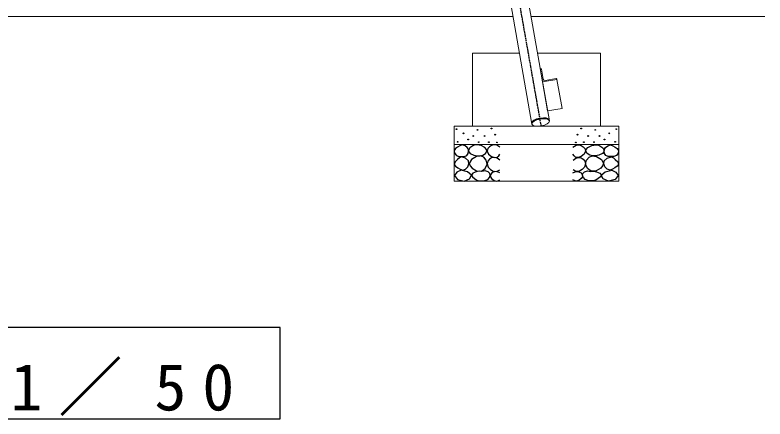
# Model space of a CAD drawing. Units: millimetres, scale not verified. Extents: x -35408 to 50, y -49934 to 13350.
# Drawn here: x -15550 to -13500, y 1800 to 2904 of the extents above; entities that cross this region are included whole.
import ezdxf

# ---------------------------------------------------------------- set-up
doc = ezdxf.new("R2010")
doc.units = ezdxf.units.MM
doc.linetypes.add('USER2', pattern=[6, 3, -1, 1, -1])
doc.layers.add('線', color=2, linetype='Continuous', lineweight=25)
doc.layers.add('補助', color=2, linetype='Continuous', lineweight=25)
doc.styles.add('ＭＳ ゴシック', font='')
doc.styles.get('ＭＳ ゴシック').set_extended_font_data('MS Gothic')

msp = doc.modelspace()

# ---------------------------------------------------------------- linework, layer by layer
at = {"layer": '線', "color": 20, "linetype": 'USER2'}
msp.add_line((-14111.585, 2600.897), (-14507.833, 4848.132), dxfattribs=at)
at = {"layer": '線', "color": 7, "lineweight": 13}
for p, q in [((-14137.186, 2606.15), (-14510.985, 4726.065)), ((-14089.325, 2614.589), (-14463.123, 4734.504)), ((-14189, 2900), (-17461, 2900)), ((-13500, 2900), (-14139.65, 2900)), ((-14171.367, 2800), (-14300, 2800)), ((-14300, 2800), (-14300, 2600)), ((-13950, 2800), (-14122.018, 2800)), ((-13950, 2600), (-13950, 2800)), ((-14113.549, 2757.733), (-14114.534, 2757.559)), ((-14114.534, 2757.559), (-14108.158, 2721.401)), ((-14106.444, 2728.956), (-14111.232, 2756.111)), ((-14108.158, 2721.401), (-14068.67, 2727.779)), ((-14071.083, 2730.175), (-14101.295, 2725.295)), ((-14068.67, 2727.779), (-14068.79, 2728.52)), ((-14068.67, 2727.779), (-14054.712, 2648.615)), ((-14108.158, 2721.401), (-14094.2, 2642.237)), ((-14094.2, 2642.237), (-14054.712, 2648.615)), ((-14350, 2600), (-14350, 2450)), ((-14350, 2600), (-13900, 2600)), ((-13900, 2450), (-13900, 2600)), ((-14350, 2550), (-13900, 2550)), ((-14350, 2450), (-13900, 2450))]:
    msp.add_line(p, q, dxfattribs=at)
for centre, radius, start, end in [((-14113.202, 2755.763), 2, 10, 100), ((-14102.013, 2729.738), 4.5, 190, 279.1759), ((-14070.764, 2728.201), 2, 9.1759, 99.1759)]:
    msp.add_arc(centre, radius, start, end, dxfattribs=at)
at = {"layer": '線'}
msp.add_ellipse((-14113.597, 2612.309), major_axis=(23.931, 4.22), ratio=0.390349, start_param=0, end_param=3.14159265, dxfattribs=at)
at = {"layer": '線', "color": 7, "lineweight": 13}
msp.add_ellipse((-14113.255, 2610.369), major_axis=(23.931, 4.22), ratio=0.39582, dxfattribs=at)
at = {"layer": '補助'}
for points in [[(-14327.551, 2549.402), (-14334.014, 2546.862), (-14340.225, 2543.382), (-14346.083, 2539.344), (-14349.731, 2533.877), (-14348.719, 2526.294), (-14343.711, 2519.935), (-14336.845, 2517.345), (-14329.136, 2517.084), (-14321.523, 2517.688), (-14315.194, 2520.252), (-14311.442, 2525.538), (-14310.125, 2531.976), (-14310.973, 2537.181), (-14313.927, 2542.115), (-14320.087, 2546.942)], [(-14288.127, 2549.493), (-14293.032, 2548.876), (-14298.669, 2546.79), (-14306.64, 2541.002), (-14310.292, 2534.086), (-14309.417, 2530.124), (-14305.696, 2525.707), (-14296.205, 2520.934), (-14286.235, 2519.49), (-14278.885, 2519.318), (-14271.369, 2520.842), (-14263.77, 2525.456), (-14260.016, 2531.653), (-14260.986, 2536.306), (-14265.693, 2541.654), (-14276.361, 2547.861)], [(-13961.873, 2549.493), (-13956.968, 2548.876), (-13951.331, 2546.79), (-13943.36, 2541.002), (-13939.708, 2534.086), (-13940.583, 2530.124), (-13944.304, 2525.707), (-13953.795, 2520.934), (-13963.765, 2519.49), (-13971.115, 2519.318), (-13978.631, 2520.842), (-13986.23, 2525.456), (-13989.984, 2531.653), (-13989.014, 2536.306), (-13984.307, 2541.654), (-13973.639, 2547.861)], [(-13922.449, 2549.402), (-13915.986, 2546.862), (-13909.775, 2543.382), (-13903.917, 2539.344), (-13900.269, 2533.877), (-13901.281, 2526.294), (-13906.289, 2519.935), (-13913.155, 2517.345), (-13920.864, 2517.084), (-13928.477, 2517.688), (-13934.806, 2520.252), (-13938.558, 2525.538), (-13939.875, 2531.976), (-13939.027, 2537.181), (-13936.073, 2542.115), (-13929.913, 2546.942)], [(-14330.086, 2516.45), (-14335.415, 2513.657), (-14340.859, 2509.479), (-14347.308, 2502.659), (-14349.731, 2495.855), (-14346.103, 2491.027), (-14339.592, 2486.666), (-14332.954, 2482.379), (-14326.284, 2480.329), (-14318.64, 2482.776), (-14312.343, 2489.201), (-14309.236, 2497.478), (-14310.759, 2505.994), (-14318.917, 2513.245)], [(-14300.831, 2485.163), (-14288.242, 2478.307), (-14274.883, 2477.324), (-14264.599, 2484.778), (-14259.747, 2496.515), (-14262.027, 2507.293), (-14268.936, 2515.436), (-14277.761, 2518.869), (-14288.938, 2517.598), (-14302.692, 2509.543), (-14308.669, 2498.678), (-14306.034, 2491.484)], [(-13949.169, 2485.163), (-13961.758, 2478.307), (-13975.117, 2477.324), (-13985.401, 2484.778), (-13990.253, 2496.515), (-13987.973, 2507.293), (-13981.064, 2515.436), (-13972.239, 2518.869), (-13961.062, 2517.598), (-13947.308, 2509.543), (-13941.331, 2498.678), (-13943.966, 2491.484)], [(-13919.914, 2516.45), (-13914.585, 2513.657), (-13909.141, 2509.479), (-13902.692, 2502.659), (-13900.269, 2495.855), (-13903.897, 2491.027), (-13910.408, 2486.666), (-13917.046, 2482.379), (-13923.716, 2480.329), (-13931.36, 2482.776), (-13937.657, 2489.201), (-13940.764, 2497.478), (-13939.241, 2505.994), (-13931.083, 2513.245)], [(-14330.905, 2480.517), (-14342.225, 2474.498), (-14349.036, 2465.683), (-14340.549, 2454.413), (-14322.114, 2450.299), (-14307.761, 2456.41), (-14302.335, 2466.782), (-14313.117, 2475.89)], [(-14273.802, 2476.373), (-14281.337, 2476.999), (-14289.479, 2475.562), (-14298.406, 2471.504), (-14302.723, 2466.102), (-14300.037, 2461.419), (-14294.074, 2456.912), (-14287.595, 2453.068), (-14280.289, 2450.695), (-14268.44, 2450.928), (-14258.124, 2455.02), (-14253.421, 2459.827), (-14251.367, 2465.561), (-14252.427, 2470.709), (-14256.503, 2475.292), (-14264.901, 2477.832)], [(-13976.198, 2476.373), (-13968.663, 2476.999), (-13960.521, 2475.562), (-13951.594, 2471.504), (-13947.277, 2466.102), (-13949.963, 2461.419), (-13955.926, 2456.912), (-13962.405, 2453.068), (-13969.711, 2450.695), (-13981.56, 2450.928), (-13991.876, 2455.02), (-13996.579, 2459.827), (-13998.633, 2465.561), (-13997.573, 2470.709), (-13993.497, 2475.292), (-13985.099, 2477.832)], [(-13919.095, 2480.517), (-13907.775, 2474.498), (-13900.964, 2465.683), (-13909.451, 2454.413), (-13927.886, 2450.299), (-13942.239, 2456.41), (-13947.665, 2466.782), (-13936.883, 2475.89)], [(-16825, 2050), (-16825, 1800), (-14825, 1800), (-14825, 2050)]]:
    msp.add_lwpolyline(points, close=True, dxfattribs=at)
for points in [[(-14225, 2543.299), (-14233.427, 2548.154), (-14242.11, 2549.636), (-14247.729, 2547.948), (-14252.883, 2544.249), (-14257.355, 2538.941), (-14259.22, 2532.209), (-14255.552, 2523.439), (-14247.496, 2517), (-14239.197, 2514.621), (-14231.971, 2515.733), (-14227.921, 2519.109), (-14225, 2523.654)], [(-14025, 2543.299), (-14016.573, 2548.154), (-14007.89, 2549.636), (-14002.271, 2547.948), (-13997.117, 2544.249), (-13992.645, 2538.941), (-13990.78, 2532.209), (-13994.448, 2523.439), (-14002.504, 2517), (-14010.803, 2514.621), (-14018.029, 2515.733), (-14022.079, 2519.109), (-14025, 2523.654)], [(-14225.317, 2507.178), (-14232.457, 2512.64), (-14240.526, 2515.099), (-14247.231, 2513.875), (-14253.199, 2510.03), (-14257.592, 2504.249), (-14259.22, 2497.039), (-14256.556, 2488.431), (-14250.348, 2481.513), (-14242.709, 2477.642), (-14235.139, 2476.761), (-14229.985, 2478.2), (-14225.317, 2480.88)], [(-14024.683, 2507.178), (-14017.543, 2512.64), (-14009.474, 2515.099), (-14002.769, 2513.875), (-13996.801, 2510.03), (-13992.408, 2504.249), (-13990.78, 2497.039), (-13993.444, 2488.431), (-13999.652, 2481.513), (-14007.291, 2477.642), (-14014.861, 2476.761), (-14020.015, 2478.2), (-14024.683, 2480.88)], [(-14225, 2472.642), (-14231.018, 2475.96), (-14238.308, 2476.761), (-14247.024, 2472.427), (-14251.298, 2465.671), (-14250.686, 2462.001), (-14247.813, 2457.75), (-14240.651, 2452.278), (-14233.238, 2450.462), (-14228.942, 2451.514), (-14225, 2453.631)], [(-14025, 2472.642), (-14018.982, 2475.96), (-14011.692, 2476.761), (-14002.976, 2472.427), (-13998.702, 2465.671), (-13999.314, 2462.001), (-14002.187, 2457.75), (-14009.349, 2452.278), (-14016.762, 2450.462), (-14021.058, 2451.514), (-14025, 2453.631)]]:
    msp.add_lwpolyline(points, dxfattribs=at)
for centre in [(-14343.394, 2592.177), (-14286.044, 2589.959), (-14247.583, 2594.091), (-14002.417, 2594.091), (-13963.956, 2589.959), (-13906.606, 2592.177), (-14324.383, 2580.77), (-14311.392, 2563.977), (-14297.451, 2573.483), (-14266.504, 2573.549), (-14237.582, 2577.063), (-14012.418, 2577.063), (-13983.496, 2573.549), (-13952.549, 2573.483), (-13938.608, 2563.977), (-13925.617, 2580.77), (-14340.225, 2557.323), (-14282.559, 2556.373), (-14254.881, 2556.521), (-14232.717, 2555.98), (-14017.283, 2555.98), (-13995.119, 2556.521), (-13967.441, 2556.373), (-13909.775, 2557.323)]:
    msp.add_circle(centre, 1, dxfattribs=at)

# ---------------------------------------------------------------- texts
at = {"layer": '補助', "insert": (-15825, 1808.333), "char_height": 128.3, "attachment_point": 8, "style": 'ＭＳ ゴシック'}
msp.add_mtext('\\T1.5;立面図\\~S=1／50', dxfattribs=at)

doc.saveas('drawing.dxf')
